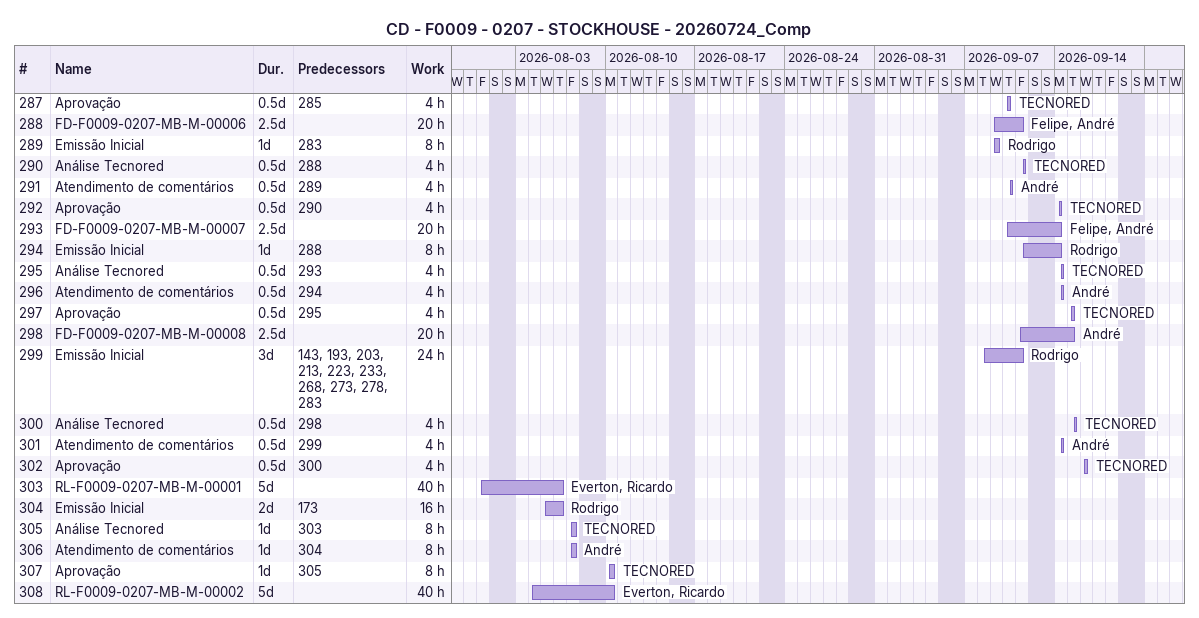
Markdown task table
CD - F0009 - 0207 - STOCKHOUSE - 20260724_Comp

| ID | Task | Duration | Start | Finish | Predecessors | Resources | Work (h) |
|---|---|---|---|---|---|---|---|
| 287 | Aprovação | 0.5d | 2026-09-10 | 2026-09-10 | 285 | TECNORED | 4 |
| 288 | FD-F0009-0207-MB-M-00006 | 2.5d | 2026-09-09 | 2026-09-11 |  | Felipe, André | 20 |
| 289 | Emissão Inicial | 1d | 2026-09-09 | 2026-09-09 | 283 | Rodrigo | 8 |
| 290 | Análise Tecnored | 0.5d | 2026-09-11 | 2026-09-11 | 288 | TECNORED | 4 |
| 291 | Atendimento de comentários | 0.5d | 2026-09-10 | 2026-09-10 | 289 | André | 4 |
| 292 | Aprovação | 0.5d | 2026-09-14 | 2026-09-14 | 290 | TECNORED | 4 |
| 293 | FD-F0009-0207-MB-M-00007 | 2.5d | 2026-09-10 | 2026-09-14 |  | Felipe, André | 20 |
| 294 | Emissão Inicial | 1d | 2026-09-11 | 2026-09-14 | 288 | Rodrigo | 8 |
| 295 | Análise Tecnored | 0.5d | 2026-09-14 | 2026-09-14 | 293 | TECNORED | 4 |
| 296 | Atendimento de comentários | 0.5d | 2026-09-14 | 2026-09-14 | 294 | André | 4 |
| 297 | Aprovação | 0.5d | 2026-09-15 | 2026-09-15 | 295 | TECNORED | 4 |
| 298 | FD-F0009-0207-MB-M-00008 | 2.5d | 2026-09-11 | 2026-09-15 |  | André | 20 |
| 299 | Emissão Inicial | 3d | 2026-09-08 | 2026-09-11 | 143, 193, 203, 213, 223, 233, 268, 273, 278, 283 | Rodrigo | 24 |
| 300 | Análise Tecnored | 0.5d | 2026-09-15 | 2026-09-15 | 298 | TECNORED | 4 |
| 301 | Atendimento de comentários | 0.5d | 2026-09-14 | 2026-09-14 | 299 | André | 4 |
| 302 | Aprovação | 0.5d | 2026-09-16 | 2026-09-16 | 300 | TECNORED | 4 |
| 303 | RL-F0009-0207-MB-M-00001 | 5d | 2026-07-31 | 2026-08-06 |  | Everton, Ricardo | 40 |
| 304 | Emissão Inicial | 2d | 2026-08-05 | 2026-08-06 | 173 | Rodrigo | 16 |
| 305 | Análise Tecnored | 1d | 2026-08-07 | 2026-08-07 | 303 | TECNORED | 8 |
| 306 | Atendimento de comentários | 1d | 2026-08-07 | 2026-08-07 | 304 | André | 8 |
| 307 | Aprovação | 1d | 2026-08-10 | 2026-08-10 | 305 | TECNORED | 8 |
| 308 | RL-F0009-0207-MB-M-00002 | 5d | 2026-08-04 | 2026-08-10 |  | Everton, Ricardo | 40 |
